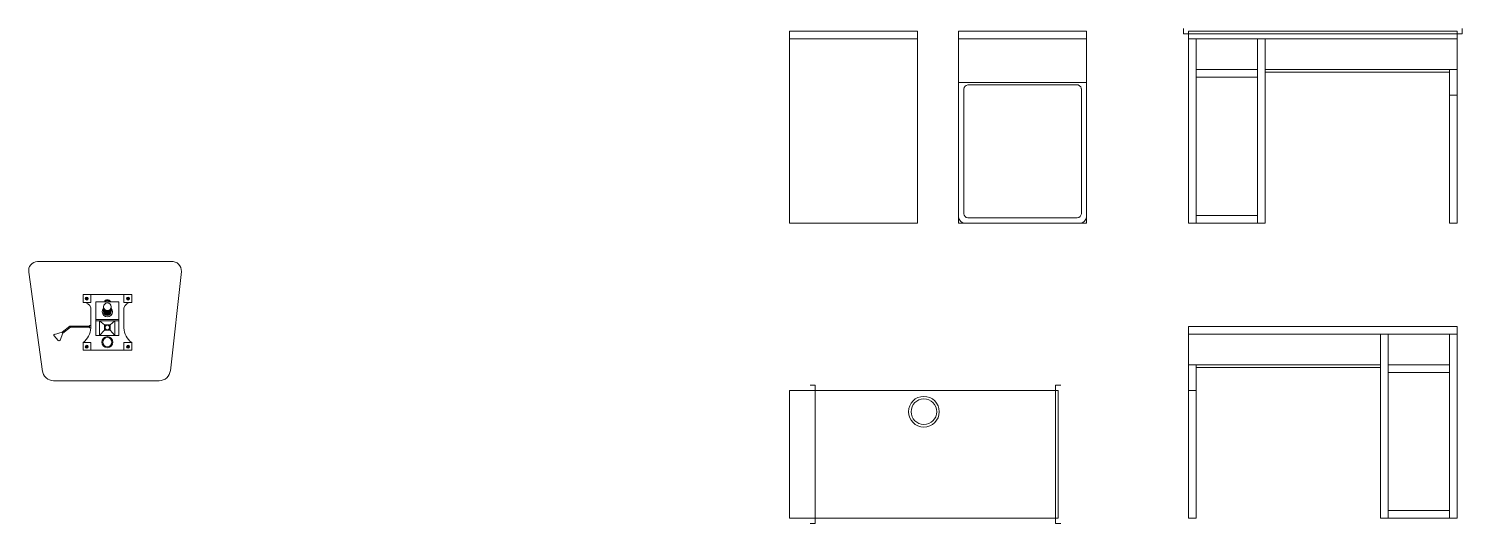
# Model space of a CAD drawing. Header units: centimetres. Extents: x -239 to 1959, y -161 to 626.
# Drawn here: x 845 to 1405, y 208 to 402 of the extents above; entities that cross this region are included whole.
import ezdxf

# ---------------------------------------------------------------- set-up
doc = ezdxf.new("R2010")
doc.units = ezdxf.units.CM
doc.header["$MEASUREMENT"] = 0
for name, color, linetype, lineweight in [('dettagli', 4, 'Continuous', 13), ('linee prospetti', 1, 'Continuous', 18), ('quote', 7, 'Continuous', 5)]:
    doc.layers.add(name, color=color, linetype=linetype, lineweight=lineweight)

msp = doc.modelspace()

# ---------------------------------------------------------------- linework, layer by layer
at = {"layer": 'dettagli'}
for p, q in [((866.27553, 297.81918), (885.27553, 297.81918)), ((882.27553, 294.81918), (882.27553, 297.81918)), ((869.27553, 294.81918), (866.27553, 294.81918)), ((874.30522, 293.11695), (874.30522, 291.12121)), ((874.35901, 292.72271), (874.35901, 290.72697)), ((874.42776, 292.52902), (874.42776, 290.53329)), ((874.52013, 292.3512), (874.52013, 290.35546)), ((874.64968, 292.17079), (874.64968, 290.17505)), ((874.86129, 291.96478), (874.86129, 289.96904)), ((875.0729, 291.82457), (875.0729, 289.82883)), ((875.30567, 291.72275), (875.30567, 289.72701)), ((875.5596, 291.66139), (875.5596, 289.66565)), ((875.77691, 291.12121), (875.77691, 291.64526)), ((875.77691, 291.64526), (875.77691, 289.64952)), ((875.77691, 291.64526), (875.77691, 289.64952)), ((875.99421, 291.66139), (875.99421, 289.66565)), ((876.24815, 291.72275), (876.24815, 289.72701)), ((876.48092, 291.82457), (876.48092, 289.82883)), ((876.69253, 291.96478), (876.69253, 289.96904)), ((876.90414, 292.17079), (876.90414, 290.17505)), ((877.03369, 292.3512), (877.03369, 290.35546)), ((877.12606, 292.52902), (877.12606, 290.53329)), ((877.19481, 292.72271), (877.19481, 290.72697)), ((877.24859, 293.11695), (877.24859, 291.12121)), ((877.24859, 293.11695), (877.24859, 291.12121)), ((882.27553, 294.81918), (884.87246, 294.81918)), ((871.27553, 288.04728), (880.27553, 288.04728)), ((871.27553, 287.54728), (880.27553, 287.54728)), ((872.75383, 287.54728), (874.66382, 286.05893)), ((876.87022, 286.05893), (878.75383, 287.54728)), ((874.66382, 283.89164), (872.75383, 281.91337)), ((876.87022, 283.89164), (878.75383, 281.91337)), ((866.27553, 276.09226), (885.27553, 276.09226))]:
    msp.add_line(p, q, dxfattribs=at)
for points in [[(866.27553, 297.81918), (866.27553, 294.81918), (866.62963, 294.81918)], [(869.27553, 294.81918), (869.27553, 297.81918)], [(885.27553, 297.81918), (885.27553, 294.81918), (884.87246, 294.81918)], [(867.16397, 296.25221), (867.70181, 296.25221), (867.70181, 295.71616)], [(867.70181, 296.87446), (867.70181, 296.34221), (867.16427, 296.34221)], [(868.3217, 296.34221), (867.79181, 296.34221), (867.79181, 296.87387)], [(867.79181, 295.71675), (867.79181, 296.25221), (868.322, 296.25221)], [(869.27553, 292.62265), (869.27553, 284.81918)], [(871.27553, 295.06714), (871.27553, 295.06714), (880.27553, 295.06714), (880.27553, 281.91337), (871.27553, 281.91337), (871.27553, 295.06714)], [(882.27553, 292.62605), (882.27553, 284.81918)], [(883.29201, 296.25221), (883.82985, 296.25221), (883.82985, 295.71616)], [(883.82985, 296.87446), (883.82985, 296.34221), (883.2923, 296.34221)], [(884.44974, 296.34221), (883.91985, 296.34221), (883.91985, 296.87387)], [(883.91985, 295.71675), (883.91985, 296.25221), (884.45004, 296.25221)], [(869.27553, 284.81918), (868.77553, 284.81918), (868.77553, 285.81918), (869.27553, 285.81918)], [(872.75383, 287.54728), (878.75383, 287.54728), (878.75383, 281.91337), (872.75383, 281.91337), (872.75383, 287.54728)], [(875.78377, 286.06451), (874.66382, 286.05893), (874.66382, 283.89164), (876.87022, 283.89164), (876.87022, 286.05893), (875.78377, 286.06451)], [(856.58056, 279.9139), (854.921, 281.73476)], [(855.09549, 282.29301), (858.10612, 283.11874)], [(858.10612, 283.11874), (858.33518, 282.71874), (857.2701, 280.00355)], [(868.77553, 285.51918), (861.10798, 285.51918), (858.10612, 283.11874)], [(868.77553, 285.11918), (861.33705, 285.11918), (858.33518, 282.71874)], [(866.27553, 279.09226), (866.27553, 276.09226), (866.27553, 276.09226), (866.27553, 276.09226), (866.27553, 276.09226)], [(866.27553, 279.09226), (869.27553, 279.09226), (869.27553, 276.09226)], [(867.16397, 277.42204), (867.70181, 277.42204), (867.70181, 276.88599)], [(867.70181, 278.04429), (867.70181, 277.51204), (867.16427, 277.51204)], [(868.3217, 277.51204), (867.79181, 277.51204), (867.79181, 278.0437)], [(867.79181, 276.88658), (867.79181, 277.42204), (868.322, 277.42204)], [(885.27553, 279.09226), (882.27553, 279.09226), (882.27553, 276.09226)], [(883.29201, 277.42204), (883.82985, 277.42204), (883.82985, 276.88599)], [(883.82985, 278.04429), (883.82985, 277.51204), (883.2923, 277.51204)], [(884.44974, 277.51204), (883.91985, 277.51204), (883.91985, 278.0437)], [(883.91985, 276.88658), (883.91985, 277.42204), (884.45004, 277.42204)], [(885.27553, 279.09226), (885.27553, 276.09226), (885.27553, 276.09226), (885.27553, 276.09226), (885.27553, 276.09226)]]:
    msp.add_lwpolyline(points, dxfattribs=at)
for centre, radius in [((867.74299, 296.29531), 0.58062), ((875.77691, 293.11695), 1.47169), ((883.87102, 296.29531), 0.58062), ((875.77553, 284.97884), 1.08009), ((875.77553, 284.97884), 0.89001), ((875.77553, 279.24366), 2.16018), ((875.77553, 279.24366), 1.78001), ((867.74299, 277.46514), 0.58062), ((883.87102, 277.46514), 0.58062)]:
    msp.add_circle(centre, radius, dxfattribs=at)
for centre, radius, start, end in [((866.45258, 291.91404), 2.91053, 14.0911351, 93.4874895), ((875.77691, 291.12121), 1.99651, 137.4873464, 42.5126536), ((875.77691, 294.46344), 1.34156, 28.5318171, 151.4681829), ((875.77691, 294.46344), 1.13034, 34.534298, 145.465702), ((885.09848, 291.91744), 2.91053, 86.5125105, 165.9088649), ((875.77691, 291.12121), 1.47169, 180, 0), ((855.2239, 281.94648), 0.36956, 101.743891, 214.9532327), ((862.16608, 284.89418), 7.10985, 305.3096001, 359.3955794), ((889.38498, 284.89418), 7.10985, 180.6044206, 234.6903999), ((856.89369, 280.20208), 0.42555, 222.0684952, 343.3339854)]:
    msp.add_arc(centre, radius, start, end, dxfattribs=at)
at = {"layer": 'linee prospetti'}
for p, q in [((1298.37752, 325.83846), (1298.37752, 400.83846)), ((1298.37752, 400.83846), (1403.37752, 400.83846)), ((1403.37752, 400.83846), (1403.37752, 325.83846)), ((1142.4288, 397.83846), (1192.4288, 397.83846)), ((1208.48377, 397.83846), (1258.48377, 397.83846)), ((1301.37752, 397.83846), (1301.37752, 325.83846)), ((1325.37752, 397.83846), (1325.37752, 325.83846)), ((1328.37752, 397.83846), (1328.37752, 325.83846)), ((1301.37752, 385.83846), (1325.37752, 385.83846)), ((1301.37752, 382.83846), (1325.37752, 382.83846)), ((1328.37752, 385.83846), (1403.37752, 385.83846)), ((1328.37752, 384.83846), (1400.37752, 384.83846)), ((1400.37752, 385.83846), (1400.37752, 325.83846)), ((1400.37752, 375.83846), (1403.37752, 375.83846)), ((1328.37752, 325.83846), (1298.37752, 325.83846)), ((1301.37752, 328.83846), (1325.37752, 328.83846)), ((1400.37752, 325.83846), (1403.37752, 325.83846)), ((1403.37752, 285.39802), (1298.37752, 285.39802)), ((1298.37752, 285.39802), (1298.37752, 210.39802)), ((1373.37752, 282.39802), (1373.37752, 210.39802)), ((1376.37752, 282.39802), (1376.37752, 210.39802)), ((1400.37752, 282.39802), (1400.37752, 210.39802)), ((1403.37752, 210.39802), (1403.37752, 285.39802)), ((1373.37752, 270.39802), (1298.37752, 270.39802)), ((1301.37752, 270.39802), (1301.37752, 210.39802)), ((1373.37752, 269.39802), (1301.37752, 269.39802)), ((1400.37752, 270.39802), (1376.37752, 270.39802)), ((854.76479, 264.17113), (896.01101, 264.17113)), ((1400.37752, 267.39802), (1376.37752, 267.39802)), ((1301.37752, 260.39802), (1298.37752, 260.39802)), ((1400.37752, 213.39802), (1376.37752, 213.39802)), ((1301.37752, 210.39802), (1298.37752, 210.39802)), ((1373.37752, 210.39802), (1403.37752, 210.39802))]:
    msp.add_line(p, q, dxfattribs=at)
for points in [[(1142.4288, 328.1222), (1142.4288, 400.83846), (1192.4288, 400.83846), (1192.4288, 328.1222)], [(1208.48377, 328.1222), (1208.48377, 400.83846), (1258.48377, 400.83846), (1258.48377, 328.1222)], [(1298.37752, 397.83846), (1403.37752, 397.83846)], [(1142.4288, 380.83846), (1142.4288, 325.83846), (1192.4288, 325.83846), (1192.4288, 380.83846)], [(1208.48377, 380.83846), (1258.48377, 380.83846)], [(1208.48377, 380.83846), (1208.48377, 325.83846), (1258.48377, 325.83846), (1258.48377, 380.83846)], [(1210.48377, 329.45548), (1210.48377, 378.22145)], [(1212.08065, 379.83846), (1255.26037, 379.83846)], [(1256.48377, 378.30623), (1256.48377, 329.45548)], [(1190.14337, 325.83846), (1144.71422, 325.83846)], [(1256.19835, 325.83846), (1210.76919, 325.83846)], [(1254.88689, 327.83846), (1212.08065, 327.83846)], [(901.26656, 310.79296), (848.49033, 310.79296)], [(845.08489, 306.62182), (850.43236, 267.73045)], [(900.39924, 268.06505), (904.71985, 306.90247)], [(1403.37752, 282.39802), (1298.37752, 282.39802)], [(1142.4288, 260.39802), (1247.4288, 260.39802), (1247.4288, 210.39802), (1142.4288, 210.39802), (1142.4288, 260.39802)]]:
    msp.add_lwpolyline(points, dxfattribs=at)
for radius in [6, 5]:
    msp.add_circle((1194.9288, 252.05091), radius, dxfattribs=at)
for centre, radius, start, end in [((1212.29482, 378.02995), 1.82114, 96.7536343, 173.9642303), ((1254.67272, 378.11473), 1.82114, 353.9642303, 71.1748262), ((1211.12538, 328.48033), 2.66577, 187.7206791, 262.3215067), ((1212.29482, 329.64697), 1.82114, 186.0357697, 263.2463657), ((1254.67272, 329.64697), 1.82114, 276.7536343, 353.9642303), ((1255.84216, 328.48033), 2.66577, 277.6784933, 352.2793209), ((848.50575, 307.30465), 3.48834, 90.2532471, 191.2883631), ((901.02006, 307.0963), 3.70487, 357.0010802, 93.8149512), ((854.80037, 268.63084), 4.45985, 185.4075146, 270.4571995), ((895.97542, 268.63084), 4.45985, 269.5428005, 354.5924854)]:
    msp.add_arc(centre, radius, start, end, dxfattribs=at)
at = {"layer": 'quote'}
for p, q in [((1296.37752, 399.83846), (1296.37752, 401.83846)), ((1298.37752, 399.83846), (1296.37752, 399.83846)), ((1298.37752, 399.83846), (1403.37752, 399.83846)), ((1403.37752, 399.83846), (1405.37752, 399.83846)), ((1405.37752, 399.83846), (1405.37752, 401.83846)), ((1152.4288, 262.39802), (1150.4288, 262.39802)), ((1152.4288, 260.39802), (1152.4288, 262.39802)), ((1246.4288, 260.39802), (1246.4288, 262.39802)), ((1246.4288, 262.39802), (1248.4288, 262.39802)), ((1246.4288, 260.39802), (1246.4288, 210.39802)), ((1246.4288, 210.39802), (1246.4288, 208.39802)), ((1246.4288, 208.39802), (1248.4288, 208.39802))]:
    msp.add_line(p, q, dxfattribs=at)
msp.add_lwpolyline([(1152.4288, 260.39802), (1152.4288, 208.39802), (1150.4288, 208.39802)], dxfattribs=at)

doc.saveas('drawing.dxf')
